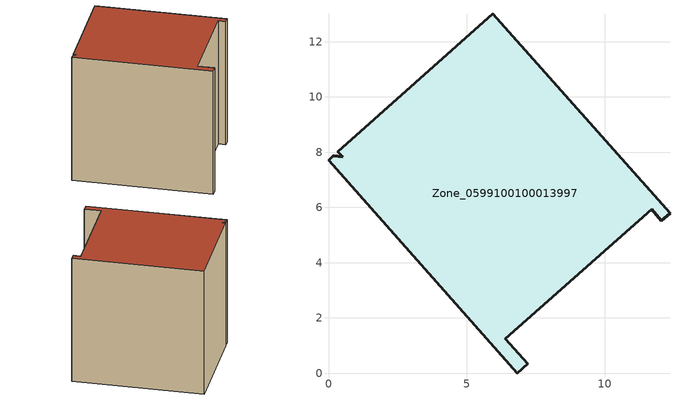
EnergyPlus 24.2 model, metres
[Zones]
Zone_0599100100013997
 floor ground (C_G): 0.34,8.02 5.94,13.01 12.37,5.79 12.06,5.51 11.7,5.93 6.4,1.24 7.21,0.34 6.83,0 0,7.71 0.18,7.87 0.52,7.83 z0
 wall outside (C_F): 6.83,0 7.21,0.34 6.4,1.24 11.7,5.93 12.06,5.51 12.37,5.79 5.94,13.01 0.34,8.02 0.52,7.83 0.18,7.87 0,7.71 6.83,0 z0:9.93
 roof outside (C_R): 0.52,7.83 0.18,7.87 0,7.71 6.83,0 7.21,0.34 6.4,1.24 11.7,5.93 12.06,5.51 12.37,5.79 5.94,13.01 0.34,8.02 z9.93
[BUILDING]
Pand.0599100100013997: North Axis=0; Terrain=City; Loads Convergence Tolerance Value=0.04; Temperature Convergence Tolerance Value=0.4; Solar Distribution=FullExterior; Maximum Number of Warmup Days=25; Minimum Number of Warmup Days=1
[Site:Location]
Rotterdam.The.Hague.AP_ZH_NLD Design_Conditions: Latitude=51.96; Longitude=4.45; Time Zone=1; Elevation=-4.5
[SITE:GROUNDTEMPERATURE:BUILDINGSURFACE]
18, 18, 18, 18, 18, 18, 18, 18, 18, 18, 18, 18
[MATERIAL] Thermal Absorptance=0.9; Solar Absorptance=0.7; Visible Absorptance=0.7
Name | Roughness | Thickness | Conductivity | Density | Specific Heat
G.TI.2015-2018 | MediumSmooth | 0.15 | 0.0428571 | 540 | 1210
F.TI.2015-2018 | Rough | 0.3 | 0.0666667 | 1920 | 840
R.TI.2015-2018 | MediumRough | 0.2 | 0.0333333 | 1500 | 1000
[CONSTRUCTION]
C_G: G.TI.2015-2018
C_F: F.TI.2015-2018
C_R: R.TI.2015-2018
[ZONE]
Zone_0599100100013997: Type=1; Multiplier=1; Ceiling Height=Autocalculate; Volume=Autocalculate; Floor Area=autocalculate; Part of Total Floor Area=Yes
[ZONEINFILTRATION:DESIGNFLOWRATE]
Infil_Zone_0599100100013997: Zone or ZoneList or Space or SpaceList=Zone_0599100100013997; Schedule=AlwaysOn; Design Flow Rate Calculation Method=Flow/Area; Flow Rate per Floor Area=0.0015; Constant Term Coefficient=1; Temperature Term Coefficient=0; Velocity Term Coefficient=0; Velocity Squared Term Coefficient=0
[HVACTEMPLATE:ZONE:IDEALLOADSAIRSYSTEM]
Zone_0599100100013997: Maximum Heating Supply Air Temperature=50; Minimum Cooling Supply Air Temperature=13; Maximum Heating Supply Air Humidity Ratio=0.0156; Minimum Cooling Supply Air Humidity Ratio=0.0077; Heating Limit=NoLimit; Cooling Limit=NoLimit; Dehumidification Control Type=ConstantSensibleHeatRatio; Cooling Sensible Heat Ratio=0.7; Dehumidification Setpoint=60; Humidification Control Type=None; Humidification Setpoint=30; Outdoor Air Method=None; Outdoor Air Flow Rate per Person=0.00944; Outdoor Air Flow Rate per Zone Floor Area=0; Outdoor Air Flow Rate per Zone=0; Demand Controlled Ventilation Type=None; Outdoor Air Economizer Type=NoEconomizer; Heat Recovery Type=None; Sensible Heat Recovery Effectiveness=0.7; Latent Heat Recovery Effectiveness=0.65
[ZONECONTROL:THERMOSTAT]
ThermostatControl_Zone_0599100100013997: Zone or ZoneList=Zone_0599100100013997; Control Type Schedule=DualSetpointControlType; Control 1=Thermostat_Zone_0599100100013997; Temperature Difference Between Cutout And Setpoint=0
[THERMOSTATSETPOINT:DUALSETPOINT]
Thermostat_Zone_0599100100013997: Heating Setpoint Temperature Schedule=HeatingSetpoint_Zone_0599100100013997; Cooling Setpoint Temperature Schedule=CoolingSetpoint_Zone_0599100100013997
[SCHEDULE:COMPACT]
HeatingSetpoint_Zone_0599100100013997: Through: 12/31, For: AllDays, Until: 24:00, 21
CoolingSetpoint_Zone_0599100100013997: Through: 12/31, For: AllDays, Until: 24:00, 24
DualSetpointControlType: Through: 12/31, For: AllDays, Until: 24:00, 4
AlwaysOn: Through: 12/31, For: AllDays, Until: 24:00, 1
